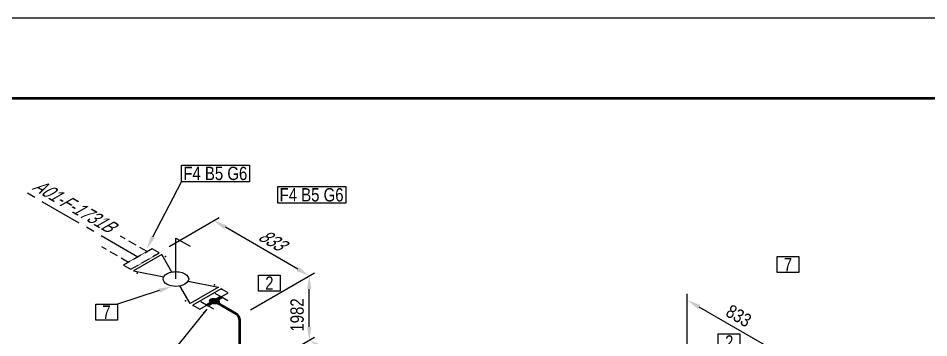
# Model space of a CAD drawing. Header units: millimetres. Extents: x 0 to 594, y 0 to 420.
# Drawn here: x 89.1 to 259.4, y 360.3 to 420 of the extents above; entities that cross this region are included whole.
import ezdxf
from ezdxf import colors
from ezdxf.entities.mleader import LeaderData, LeaderLine
from ezdxf.enums import TextEntityAlignment as Align
from ezdxf.math import Vec2, Vec3

# ---------------------------------------------------------------- set-up
doc = ezdxf.new("R2010")
doc.units = ezdxf.units.MM
doc.header["$LTSCALE"] = 0.25
doc.linetypes.add('CENTER', pattern=[50.8, 31.75, -6.35, 6.35, -6.35])
doc.linetypes.add('DASHED2', pattern=[9.525, 6.35, -3.175])
for name, color, linetype in [('기기', 6, 'Continuous'), ('밸브', 4, 'Continuous'), ('연속', 7, 'DASHED2'), ('열 추적 선', 7, 'CENTER'), ('용접', 1, 'Continuous'), ('주석', 7, 'Continuous'), ('치수', 1, 'Continuous')]:
    doc.layers.add(name, color=color, linetype=linetype)
doc.layers.add('파이프 작은 보어', color=30, linetype='Continuous', lineweight=50)
doc.styles.add('AdskIsoAnnotation', font='arial.ttf', dxfattribs={"width": 0.8, "height": 1})
doc.styles.add('AdskIsoMetric', font='arial.ttf', dxfattribs={"width": 0.8, "height": 2.5})
doc.styles.add('AdskIsoMetric-30', font='arial.ttf', dxfattribs={"width": 0.8, "height": 2.5})
doc.styles.add('AdskIsoMetric30', font='arial.ttf', dxfattribs={"width": 0.8, "oblique": 30, "height": 2.5})
doc.styles.get("Standard").update_dxf_attribs({"font": 'arial.ttf'})
doc.dimstyles.new('AdskIsoMetric', dxfattribs={"dimtxt": 2.5, "dimasz": 2.5, "dimexe": 1, "dimexo": 2, "dimgap": 0.8, "dimtad": 1, "dimdec": 0, "dimrnd": 1, "dimzin": 0, "dimdsep": 46, "dimtxsty": 'AdskIsoMetric', "dimcen": 0, "dimclrt": 7, "dimadec": 0, "dimazin": 0, "dimtfac": 1, "dimtdec": 0, "dimtmove": 1, "dimatfit": 3, "dimfxl": 0, "dimfrac": 2, "dimtolj": 1, "dimtzin": 0, "dimarcsym": 0})

# ---------------------------------------------------------------- blocks, each defined once
blk = doc.blocks.new('플랜지-2-IsoLeft')
at = {"color": 0, "linetype": 'ByBlock', "lineweight": -2}
blk.add_wipeout([(0.221, 0.077), (0.133, 0.128), (-0.221, -0.077), (-0.133, -0.128)], dxfattribs=at)
at = {"color": 0, "linetype": 'ByBlock', "lineweight": -2, "extrusion": (0, -0.816497, -0.57735)}
for p, q in [((0.133, 0.128), (-0.221, -0.077)), ((0.221, 0.077), (0.133, 0.128)), ((-0.133, -0.128), (0.221, 0.077)), ((-0.221, -0.077), (-0.133, -0.128))]:
    blk.add_line(p, q, dxfattribs=at)
at = {"color": 0, "linetype": 'ByBlock', "lineweight": -2}
blk.add_wipeout([(0.221, 0.077), (0.133, 0.128), (-0.221, -0.077), (-0.133, -0.128)], dxfattribs=at)
at = {"color": 0, "linetype": 'ByBlock', "lineweight": -2, "extrusion": (0, -0.816497, -0.57735)}
for p, q in [((0.133, 0.128), (-0.221, -0.077)), ((0.221, 0.077), (0.133, 0.128)), ((-0.133, -0.128), (0.221, 0.077)), ((-0.221, -0.077), (-0.133, -0.128))]:
    blk.add_line(p, q, dxfattribs=at)
blk = doc.blocks.new('개스킷-2-IsoLeft')
at = {"color": 0, "linetype": 'ByBlock', "lineweight": -2, "extrusion": (0, 0, -1)}
for p in [(0.133, 0.128), (0.221, 0.077), (-0.23, -0.071), (-0.133, -0.128)]:
    blk.add_point(p, dxfattribs=at)
blk = doc.blocks.new('볼 밸브-2-IsoLeft')
at = {"color": 0, "linetype": 'ByBlock', "lineweight": -2, "extrusion": (0, -0.816497, -0.57735)}
for p, q in [((-0.177, 0.306), (-0.53, 0.102)), ((-0.05, 0.087), (-0.177, 0.306)), ((-0.53, 0.102), (-0.151, 0.029)), ((0.177, -0.306), (0.05, -0.087)), ((0.113, -0.065), (0.113, -0.065)), ((0.151, -0.029), (0.53, -0.102)), ((0.53, -0.102), (0.177, -0.306))]:
    blk.add_line(p, q, dxfattribs=at)
at = {"linetype": 'ByBlock', "extrusion": (0, 0, -1)}
for start_param, end_param in [(3.926991, 7.068583), (0.785398, 3.926991)]:
    blk.add_ellipse((0, 0), major_axis=(-0.159, 0), ratio=0.57735, start_param=start_param, end_param=end_param, dxfattribs=at)
blk = doc.blocks.new('Operator_Lever-1-IsoRight')
at = {"color": 0, "linetype": 'ByBlock', "lineweight": -2, "extrusion": (0.707107, 0.408248, -0.57735)}
for p, q in [((0, 0), (0, 0.51)), ((0, 0.51), (0.177, 0.408))]:
    blk.add_line(p, q, dxfattribs=at)
blk = doc.blocks.new('*D63')
at = {"layer": 'Defpoints', "color": 0}
for p in [(231.93, 357.09), (214.21, 352.32), (231.93, 342.09)]:
    blk.add_point(p, dxfattribs=at)
at = {"layer": '치수', "color": 0, "lineweight": -2}
for p, q in [((214.21, 354.63), (214.21, 368.48)), ((216.37, 366.07), (229.77, 358.34)), ((231.93, 344.4), (231.93, 358.24))]:
    blk.add_line(p, q, dxfattribs=at)
at = {"layer": '치수', "color": 0}
for points in [[(216.58, 366.43), (216.16, 365.71), (214.21, 367.32)], [(229.98, 358.7), (229.56, 357.98), (231.93, 357.09)]]:
    blk.add_solid(points, dxfattribs=at)
at = {"layer": '치수', "color": 7, "insert": (223.83, 364.38), "char_height": 2.5, "attachment_point": 5, "rotation": 330, "style": 'AdskIsoMetric-30'}
blk.add_mtext('\\A1;833', dxfattribs=at)
blk = doc.blocks.new('*D70')
at = {"layer": 'Defpoints', "color": 0}
for p in [(125.66, 382.18), (115.33, 376.21), (130.53, 364.37)]:
    blk.add_point(p, dxfattribs=at)
at = {"layer": '치수', "color": 0, "lineweight": -2}
for p, q in [((117.33, 377.36), (126.66, 382.75)), ((141.36, 373.12), (127.83, 380.93)), ((132.53, 365.52), (144.52, 372.44))]:
    blk.add_line(p, q, dxfattribs=at)
at = {"layer": '치수', "color": 0}
for points in [[(128.04, 381.29), (127.62, 380.56), (125.66, 382.18)], [(141.56, 373.48), (141.15, 372.75), (143.52, 371.87)]]:
    blk.add_solid(points, dxfattribs=at)
at = {"layer": '치수', "color": 7, "insert": (136.37, 378.61), "char_height": 2.5, "attachment_point": 5, "rotation": 330, "style": 'AdskIsoMetric30'}
blk.add_mtext('\\A1;833', dxfattribs=at)
blk = doc.blocks.new('*D71')
at = {"layer": 'Defpoints', "color": 0}
for p in [(143.52, 371.87), (130.53, 364.37), (130.53, 352.32)]:
    blk.add_point(p, dxfattribs=at)
at = {"layer": '치수', "color": 0, "lineweight": -2}
for p, q in [((132.53, 365.52), (144.52, 372.44)), ((143.52, 362.32), (143.52, 369.37)), ((132.53, 353.48), (144.52, 360.4))]:
    blk.add_line(p, q, dxfattribs=at)
at = {"layer": '치수', "color": 0}
for points in [[(143.1, 369.37), (143.94, 369.37), (143.52, 371.87)], [(143.1, 362.32), (143.94, 362.32), (143.52, 359.82)]]:
    blk.add_solid(points, dxfattribs=at)
at = {"layer": '치수', "color": 7, "insert": (141.25, 364.54), "char_height": 2.5, "attachment_point": 5, "rotation": 90, "style": 'AdskIsoMetric-30'}
blk.add_mtext('\\A1;1982', dxfattribs=at)
blk = doc.blocks.new('*D72')
at = {"layer": 'Defpoints', "color": 0}
for p in [(143.52, 359.82), (130.53, 352.32), (151.45, 340.25)]:
    blk.add_point(p, dxfattribs=at)
at = {"layer": '치수', "color": 0, "lineweight": -2}
for p, q in [((132.53, 353.48), (144.52, 360.4)), ((162.28, 349), (145.69, 358.57)), ((153.45, 341.4), (165.44, 348.32))]:
    blk.add_line(p, q, dxfattribs=at)
at = {"layer": '치수', "color": 0}
for points in [[(145.89, 358.93), (145.48, 358.21), (143.52, 359.82)], [(162.48, 349.36), (162.07, 348.64), (164.44, 347.75)]]:
    blk.add_solid(points, dxfattribs=at)
at = {"layer": '치수', "color": 7, "insert": (156.23, 355.08), "char_height": 2.5, "attachment_point": 5, "rotation": 330, "style": 'AdskIsoMetric30'}
blk.add_mtext('\\A1;424', dxfattribs=at)
blk = doc.blocks.new('엘보우-5-Iso2DSkew0')
at = {"color": 0, "linetype": 'ByBlock', "lineweight": -2, "extrusion": (-0.707107, -0.408248, 0.57735)}
for p, q in [((-0.69, 0.4), (-5.3, 3.06)), ((0, -6.12), (0, -0.8))]:
    blk.add_line(p, q, dxfattribs=at)
at = {"linetype": 'ByBlock'}
blk.add_ellipse((-0.69, -0.4), major_axis=(-0.489, 0.846), ratio=0.57735, start_param=-2.356194, end_param=-0.785398, dxfattribs=at)
blk = doc.blocks.new('SocketWeld-2-IsoLeft')
blk.add_hatch(color=256).paths.add_polyline_path([(0.04, 0.017), (0.041, 0.017), (0.041, 0.017), (0.041, 0.016), (0.041, 0.016), (0.041, 0.016), (0.041, 0.016), (0.041, 0.016), (0.042, 0.016), (0.042, 0.015), (0.042, 0.015), (0.042, 0.015), (0.042, 0.015), (0.042, 0.015), (0.042, 0.015), (0.043, 0.015), (0.043, 0.014), (0.043, 0.014), (0.043, 0.014), (0.043, 0.014), (0.043, 0.014), (0.043, 0.014), (0.044, 0.013), (0.044, 0.013), (0.044, 0.013), (0.044, 0.013), (0.044, 0.013), (0.044, 0.013), (0.045, 0.012), (0.045, 0.012), (0.045, 0.012), (0.045, 0.012), (0.045, 0.012), (0.045, 0.012), (0.045, 0.011), (0.046, 0.011), (0.046, 0.011), (0.046, 0.011), (0.046, 0.011), (0.046, 0.011), (0.046, 0.01), (0.046, 0.01), (0.047, 0.01), (0.047, 0.01), (0.047, 0.01), (0.047, 0.01), (0.047, 0.009), (0.047, 0.009), (0.047, 0.009), (0.048, 0.009), (0.048, 0.009), (0.048, 0.009), (0.048, 0.009), (0.048, 0.008), (0.048, 0.008), (0.048, 0.008), (0.048, 0.008), (0.048, 0.008), (0.048, 0.007), (0.048, 0.007), (0.048, 0.007), (0.048, 0.007), (0.048, 0.007), (0.048, 0.007), (0.048, 0.006), (0.048, 0.006), (0.048, 0.006), (0.048, 0.006), (0.048, 0.006), (0.049, 0.005), (0.049, 0.005), (0.049, 0.005), (0.049, 0.005), (0.049, 0.005), (0.049, 0.005), (0.049, 0.004), (0.049, 0.004), (0.049, 0.004), (0.049, 0.004), (0.049, 0.004), (0.049, 0.003), (0.049, 0.003), (0.049, 0.003), (0.049, 0.003), (0.049, 0.003), (0.049, 0.003), (0.049, 0.002), (0.049, 0.002), (0.049, 0.002), (0.05, 0.002), (0.05, 0.002), (0.05, 0.001), (0.05, 0.001), (0.05, 0.001), (0.05, 0.001), (0.05, 0.001), (0.05, 0.001), (0.05, 0), (0.05, 0), (0.05, 0), (0.05, 0), (0.05, 0), (0.05, 0), (0.05, -0.001), (0.05, -0.001), (0.05, -0.001), (0.05, -0.001), (0.05, -0.001), (0.05, -0.001), (0.05, -0.002), (0.05, -0.002), (0.049, -0.002), (0.049, -0.002), (0.049, -0.002), (0.049, -0.003), (0.049, -0.003), (0.049, -0.003), (0.049, -0.003), (0.049, -0.003), (0.049, -0.003), (0.049, -0.004), (0.049, -0.004), (0.049, -0.004), (0.049, -0.004), (0.049, -0.004), (0.049, -0.005), (0.049, -0.005), (0.049, -0.005), (0.049, -0.005), (0.049, -0.005), (0.049, -0.005), (0.048, -0.006), (0.048, -0.006), (0.048, -0.006), (0.048, -0.006), (0.048, -0.006), (0.048, -0.007), (0.048, -0.007), (0.048, -0.007), (0.048, -0.007), (0.048, -0.007), (0.048, -0.007), (0.048, -0.008), (0.048, -0.008), (0.048, -0.008), (0.048, -0.008), (0.048, -0.008), (0.048, -0.009), (0.048, -0.009), (0.048, -0.009), (0.048, -0.009), (0.047, -0.009), (0.047, -0.009), (0.047, -0.009), (0.047, -0.01), (0.047, -0.01), (0.047, -0.01), (0.047, -0.01), (0.046, -0.01), (0.046, -0.01), (0.046, -0.011), (0.046, -0.011), (0.046, -0.011), (0.046, -0.011), (0.046, -0.011), (0.045, -0.011), (0.045, -0.012), (0.045, -0.012), (0.045, -0.012), (0.045, -0.012), (0.045, -0.012), (0.045, -0.012), (0.044, -0.013), (0.044, -0.013), (0.044, -0.013), (0.044, -0.013), (0.044, -0.013), (0.044, -0.013), (0.043, -0.014), (0.043, -0.014), (0.043, -0.014), (0.043, -0.014), (0.043, -0.014), (0.043, -0.014), (0.043, -0.015), (0.042, -0.015), (0.042, -0.015), (0.042, -0.015), (0.042, -0.015), (0.042, -0.015), (0.042, -0.015), (0.042, -0.016), (0.041, -0.016), (0.041, -0.016), (0.041, -0.016), (0.041, -0.016), (0.041, -0.016), (0.041, -0.017), (0.041, -0.017), (0.04, -0.017), (0.04, -0.017), (0.04, -0.017), (0.04, -0.017), (0.04, -0.017), (0.04, -0.017), (0.039, -0.018), (0.039, -0.018), (0.039, -0.018), (0.039, -0.018), (0.038, -0.018), (0.038, -0.018), (0.038, -0.018), (0.038, -0.019), (0.038, -0.019), (0.037, -0.019), (0.037, -0.019), (0.037, -0.019), (0.037, -0.019), (0.036, -0.019), (0.036, -0.019), (0.036, -0.02), (0.036, -0.02), (0.035, -0.02), (0.035, -0.02), (0.035, -0.02), (0.035, -0.02), (0.035, -0.02), (0.034, -0.02), (0.034, -0.021), (0.034, -0.021), (0.034, -0.021), (0.033, -0.021), (0.033, -0.021), (0.033, -0.021), (0.033, -0.021), (0.033, -0.022), (0.032, -0.022), (0.032, -0.022), (0.032, -0.022), (0.032, -0.022), (0.031, -0.022), (0.031, -0.022), (0.031, -0.022), (0.031, -0.023), (0.031, -0.023), (0.03, -0.023), (0.03, -0.023), (0.03, -0.023), (0.03, -0.023), (0.029, -0.023), (0.029, -0.023), (0.029, -0.023), (0.029, -0.024), (0.029, -0.024), (0.028, -0.024), (0.028, -0.024), (0.028, -0.024), (0.027, -0.024), (0.027, -0.024), (0.027, -0.024), (0.027, -0.024), (0.026, -0.024), (0.026, -0.024), (0.026, -0.024), (0.025, -0.025), (0.025, -0.025), (0.025, -0.025), (0.025, -0.025), (0.024, -0.025), (0.024, -0.025), (0.024, -0.025), (0.023, -0.025), (0.023, -0.025), (0.023, -0.025), (0.023, -0.025), (0.022, -0.025), (0.022, -0.026), (0.022, -0.026), (0.021, -0.026), (0.021, -0.026), (0.021, -0.026), (0.021, -0.026), (0.02, -0.026), (0.02, -0.026), (0.02, -0.026), (0.019, -0.026), (0.019, -0.026), (0.019, -0.026), (0.019, -0.027), (0.018, -0.027), (0.018, -0.027), (0.018, -0.027), (0.017, -0.027), (0.017, -0.027), (0.017, -0.027), (0.017, -0.027), (0.016, -0.027), (0.016, -0.027), (0.016, -0.027), (0.015, -0.027), (0.015, -0.027), (0.015, -0.027), (0.015, -0.028), (0.015, -0.028), (0.014, -0.028), (0.014, -0.028), (0.014, -0.028), (0.013, -0.028), (0.013, -0.028), (0.013, -0.028), (0.012, -0.028), (0.012, -0.028), (0.012, -0.028), (0.011, -0.028), (0.011, -0.028), (0.011, -0.028), (0.01, -0.028), (0.01, -0.028), (0.01, -0.028), (0.009, -0.028), (0.009, -0.028), (0.009, -0.028), (0.009, -0.028), (0.008, -0.028), (0.008, -0.028), (0.008, -0.028), (0.007, -0.028), (0.007, -0.028), (0.007, -0.028), (0.006, -0.028), (0.006, -0.028), (0.006, -0.028), (0.005, -0.028), (0.005, -0.028), (0.005, -0.028), (0.004, -0.028), (0.004, -0.028), (0.004, -0.029), (0.003, -0.029), (0.003, -0.029), (0.003, -0.029), (0.003, -0.029), (0.002, -0.029), (0.002, -0.029), (0.002, -0.029), (0.001, -0.029), (0.001, -0.029), (0.001, -0.029), (0, -0.029), (0, -0.029), (0, -0.029), (0, -0.029), (-0.001, -0.029), (-0.001, -0.029), (-0.001, -0.029), (-0.002, -0.029), (-0.002, -0.029), (-0.002, -0.029), (-0.003, -0.029), (-0.003, -0.029), (-0.003, -0.029), (-0.003, -0.029), (-0.004, -0.029), (-0.004, -0.028), (-0.004, -0.028), (-0.005, -0.028), (-0.005, -0.028), (-0.005, -0.028), (-0.006, -0.028), (-0.006, -0.028), (-0.006, -0.028), (-0.007, -0.028), (-0.007, -0.028), (-0.007, -0.028), (-0.008, -0.028), (-0.008, -0.028), (-0.008, -0.028), (-0.009, -0.028), (-0.009, -0.028), (-0.009, -0.028), (-0.009, -0.028), (-0.01, -0.028), (-0.01, -0.028), (-0.01, -0.028), (-0.011, -0.028), (-0.011, -0.028), (-0.011, -0.028), (-0.012, -0.028), (-0.012, -0.028), (-0.012, -0.028), (-0.013, -0.028), (-0.013, -0.028), (-0.013, -0.028), (-0.014, -0.028), (-0.014, -0.028), (-0.014, -0.028), (-0.015, -0.028), (-0.015, -0.028), (-0.015, -0.027), (-0.015, -0.027), (-0.015, -0.027), (-0.016, -0.027), (-0.016, -0.027), (-0.016, -0.027), (-0.017, -0.027), (-0.017, -0.027), (-0.017, -0.027), (-0.017, -0.027), (-0.018, -0.027), (-0.018, -0.027), (-0.018, -0.027), (-0.019, -0.027), (-0.019, -0.026), (-0.019, -0.026), (-0.019, -0.026), (-0.02, -0.026), (-0.02, -0.026), (-0.02, -0.026), (-0.021, -0.026), (-0.021, -0.026), (-0.021, -0.026), (-0.021, -0.026), (-0.022, -0.026), (-0.022, -0.026), (-0.022, -0.025), (-0.023, -0.025), (-0.023, -0.025), (-0.023, -0.025), (-0.023, -0.025), (-0.024, -0.025), (-0.024, -0.025), (-0.024, -0.025), (-0.025, -0.025), (-0.025, -0.025), (-0.025, -0.025), (-0.025, -0.025), (-0.026, -0.024), (-0.026, -0.024), (-0.026, -0.024), (-0.027, -0.024), (-0.027, -0.024), (-0.027, -0.024), (-0.027, -0.024), (-0.028, -0.024), (-0.028, -0.024), (-0.028, -0.024), (-0.029, -0.024), (-0.029, -0.024), (-0.029, -0.023), (-0.029, -0.023), (-0.029, -0.023), (-0.03, -0.023), (-0.03, -0.023), (-0.03, -0.023), (-0.03, -0.023), (-0.031, -0.023), (-0.031, -0.023), (-0.031, -0.022), (-0.031, -0.022), (-0.031, -0.022), (-0.032, -0.022), (-0.032, -0.022), (-0.032, -0.022), (-0.032, -0.022), (-0.033, -0.022), (-0.033, -0.021), (-0.033, -0.021), (-0.033, -0.021), (-0.033, -0.021), (-0.034, -0.021), (-0.034, -0.021), (-0.034, -0.021), (-0.034, -0.02), (-0.035, -0.02), (-0.035, -0.02), (-0.035, -0.02), (-0.035, -0.02), (-0.035, -0.02), (-0.036, -0.02), (-0.036, -0.02), (-0.036, -0.019), (-0.036, -0.019), (-0.037, -0.019), (-0.037, -0.019), (-0.037, -0.019), (-0.037, -0.019), (-0.038, -0.019), (-0.038, -0.019), (-0.038, -0.018), (-0.038, -0.018), (-0.038, -0.018), (-0.039, -0.018), (-0.039, -0.018), (-0.039, -0.018), (-0.039, -0.018), (-0.04, -0.017), (-0.04, -0.017), (-0.04, -0.017), (-0.04, -0.017), (-0.04, -0.017), (-0.04, -0.017), (-0.041, -0.017), (-0.041, -0.017), (-0.041, -0.016), (-0.041, -0.016), (-0.041, -0.016), (-0.041, -0.016), (-0.041, -0.016), (-0.042, -0.016), (-0.042, -0.015), (-0.042, -0.015), (-0.042, -0.015), (-0.042, -0.015), (-0.042, -0.015), (-0.042, -0.015), (-0.043, -0.015), (-0.043, -0.014), (-0.043, -0.014), (-0.043, -0.014), (-0.043, -0.014), (-0.043, -0.014), (-0.043, -0.014), (-0.044, -0.013), (-0.044, -0.013), (-0.044, -0.013), (-0.044, -0.013), (-0.044, -0.013), (-0.044, -0.013), (-0.045, -0.012), (-0.045, -0.012), (-0.045, -0.012), (-0.045, -0.012), (-0.045, -0.012), (-0.045, -0.012), (-0.045, -0.011), (-0.046, -0.011), (-0.046, -0.011), (-0.046, -0.011), (-0.046, -0.011), (-0.046, -0.011), (-0.046, -0.01), (-0.046, -0.01), (-0.047, -0.01), (-0.047, -0.01), (-0.047, -0.01), (-0.047, -0.01), (-0.047, -0.009), (-0.047, -0.009), (-0.047, -0.009), (-0.048, -0.009), (-0.048, -0.009), (-0.048, -0.009), (-0.048, -0.009), (-0.048, -0.008), (-0.048, -0.008), (-0.048, -0.008), (-0.048, -0.008), (-0.048, -0.008), (-0.048, -0.007), (-0.048, -0.007), (-0.048, -0.007), (-0.048, -0.007), (-0.048, -0.007), (-0.048, -0.007), (-0.048, -0.006), (-0.048, -0.006), (-0.048, -0.006), (-0.048, -0.006), (-0.048, -0.006), (-0.049, -0.005), (-0.049, -0.005), (-0.049, -0.005), (-0.049, -0.005), (-0.049, -0.005), (-0.049, -0.005), (-0.049, -0.004), (-0.049, -0.004), (-0.049, -0.004), (-0.049, -0.004), (-0.049, -0.004), (-0.049, -0.003), (-0.049, -0.003), (-0.049, -0.003), (-0.049, -0.003), (-0.049, -0.003), (-0.049, -0.003), (-0.049, -0.002), (-0.049, -0.002), (-0.049, -0.002), (-0.05, -0.002), (-0.05, -0.002), (-0.05, -0.001), (-0.05, -0.001), (-0.05, -0.001), (-0.05, -0.001), (-0.05, -0.001), (-0.05, -0.001), (-0.05, 0), (-0.05, 0), (-0.05, 0), (-0.05, 0), (-0.05, 0), (-0.05, 0), (-0.05, 0.001), (-0.05, 0.001), (-0.05, 0.001), (-0.05, 0.001), (-0.05, 0.001), (-0.05, 0.001), (-0.05, 0.002), (-0.05, 0.002), (-0.049, 0.002), (-0.049, 0.002), (-0.049, 0.002), (-0.049, 0.003), (-0.049, 0.003), (-0.049, 0.003), (-0.049, 0.003), (-0.049, 0.003), (-0.049, 0.003), (-0.049, 0.004), (-0.049, 0.004), (-0.049, 0.004), (-0.049, 0.004), (-0.049, 0.004), (-0.049, 0.005), (-0.049, 0.005), (-0.049, 0.005), (-0.049, 0.005), (-0.049, 0.005), (-0.049, 0.005), (-0.048, 0.006), (-0.048, 0.006), (-0.048, 0.006), (-0.048, 0.006), (-0.048, 0.006), (-0.048, 0.007), (-0.048, 0.007), (-0.048, 0.007), (-0.048, 0.007), (-0.048, 0.007), (-0.048, 0.007), (-0.048, 0.008), (-0.048, 0.008), (-0.048, 0.008), (-0.048, 0.008), (-0.048, 0.008), (-0.048, 0.009), (-0.048, 0.009), (-0.048, 0.009), (-0.048, 0.009), (-0.047, 0.009), (-0.047, 0.009), (-0.047, 0.009), (-0.047, 0.01), (-0.047, 0.01), (-0.047, 0.01), (-0.047, 0.01), (-0.046, 0.01), (-0.046, 0.01), (-0.046, 0.011), (-0.046, 0.011), (-0.046, 0.011), (-0.046, 0.011), (-0.046, 0.011), (-0.045, 0.011), (-0.045, 0.012), (-0.045, 0.012), (-0.045, 0.012), (-0.045, 0.012), (-0.045, 0.012), (-0.045, 0.012), (-0.044, 0.013), (-0.044, 0.013), (-0.044, 0.013), (-0.044, 0.013), (-0.044, 0.013), (-0.044, 0.013), (-0.043, 0.014), (-0.043, 0.014), (-0.043, 0.014), (-0.043, 0.014), (-0.043, 0.014), (-0.043, 0.014), (-0.043, 0.015), (-0.042, 0.015), (-0.042, 0.015), (-0.042, 0.015), (-0.042, 0.015), (-0.042, 0.015), (-0.042, 0.015), (-0.042, 0.016), (-0.041, 0.016), (-0.041, 0.016), (-0.041, 0.016), (-0.041, 0.016), (-0.041, 0.016), (-0.041, 0.017), (-0.041, 0.017), (-0.04, 0.017), (-0.04, 0.017), (-0.04, 0.017), (-0.04, 0.017), (-0.04, 0.017), (-0.04, 0.017), (-0.039, 0.018), (-0.039, 0.018), (-0.039, 0.018), (-0.039, 0.018), (-0.038, 0.018), (-0.038, 0.018), (-0.038, 0.018), (-0.038, 0.019), (-0.038, 0.019), (-0.037, 0.019), (-0.037, 0.019), (-0.037, 0.019), (-0.037, 0.019), (-0.036, 0.019), (-0.036, 0.019), (-0.036, 0.02), (-0.036, 0.02), (-0.035, 0.02), (-0.035, 0.02), (-0.035, 0.02), (-0.035, 0.02), (-0.035, 0.02), (-0.034, 0.02), (-0.034, 0.021), (-0.034, 0.021), (-0.034, 0.021), (-0.033, 0.021), (-0.033, 0.021), (-0.033, 0.021), (-0.033, 0.021), (-0.033, 0.022), (-0.032, 0.022), (-0.032, 0.022), (-0.032, 0.022), (-0.032, 0.022), (-0.031, 0.022), (-0.031, 0.022), (-0.031, 0.022), (-0.031, 0.023), (-0.031, 0.023), (-0.03, 0.023), (-0.03, 0.023), (-0.03, 0.023), (-0.03, 0.023), (-0.029, 0.023), (-0.029, 0.023), (-0.029, 0.023), (-0.029, 0.024), (-0.029, 0.024), (-0.028, 0.024), (-0.028, 0.024), (-0.028, 0.024), (-0.027, 0.024), (-0.027, 0.024), (-0.027, 0.024), (-0.027, 0.024), (-0.026, 0.024), (-0.026, 0.024), (-0.026, 0.024), (-0.025, 0.025), (-0.025, 0.025), (-0.025, 0.025), (-0.025, 0.025), (-0.024, 0.025), (-0.024, 0.025), (-0.024, 0.025), (-0.023, 0.025), (-0.023, 0.025), (-0.023, 0.025), (-0.023, 0.025), (-0.022, 0.025), (-0.022, 0.026), (-0.022, 0.026), (-0.021, 0.026), (-0.021, 0.026), (-0.021, 0.026), (-0.021, 0.026), (-0.02, 0.026), (-0.02, 0.026), (-0.02, 0.026), (-0.019, 0.026), (-0.019, 0.026), (-0.019, 0.026), (-0.019, 0.027), (-0.018, 0.027), (-0.018, 0.027), (-0.018, 0.027), (-0.017, 0.027), (-0.017, 0.027), (-0.017, 0.027), (-0.017, 0.027), (-0.016, 0.027), (-0.016, 0.027), (-0.016, 0.027), (-0.015, 0.027), (-0.015, 0.027), (-0.015, 0.027), (-0.015, 0.028), (-0.015, 0.028), (-0.014, 0.028), (-0.014, 0.028), (-0.014, 0.028), (-0.013, 0.028), (-0.013, 0.028), (-0.013, 0.028), (-0.012, 0.028), (-0.012, 0.028), (-0.012, 0.028), (-0.011, 0.028), (-0.011, 0.028), (-0.011, 0.028), (-0.01, 0.028), (-0.01, 0.028), (-0.01, 0.028), (-0.009, 0.028), (-0.009, 0.028), (-0.009, 0.028), (-0.009, 0.028), (-0.008, 0.028), (-0.008, 0.028), (-0.008, 0.028), (-0.007, 0.028), (-0.007, 0.028), (-0.007, 0.028), (-0.006, 0.028), (-0.006, 0.028), (-0.006, 0.028), (-0.005, 0.028), (-0.005, 0.028), (-0.005, 0.028), (-0.004, 0.028), (-0.004, 0.028), (-0.004, 0.029), (-0.003, 0.029), (-0.003, 0.029), (-0.003, 0.029), (-0.003, 0.029), (-0.002, 0.029), (-0.002, 0.029), (-0.002, 0.029), (-0.001, 0.029), (-0.001, 0.029), (-0.001, 0.029), (0, 0.029), (0, 0.029), (0, 0.029), (0, 0.029), (0.001, 0.029), (0.001, 0.029), (0.001, 0.029), (0.002, 0.029), (0.002, 0.029), (0.002, 0.029), (0.003, 0.029), (0.003, 0.029), (0.003, 0.029), (0.003, 0.029), (0.004, 0.029), (0.004, 0.028), (0.004, 0.028), (0.005, 0.028), (0.005, 0.028), (0.005, 0.028), (0.006, 0.028), (0.006, 0.028), (0.006, 0.028), (0.007, 0.028), (0.007, 0.028), (0.007, 0.028), (0.008, 0.028), (0.008, 0.028), (0.008, 0.028), (0.009, 0.028), (0.009, 0.028), (0.009, 0.028), (0.009, 0.028), (0.01, 0.028), (0.01, 0.028), (0.01, 0.028), (0.011, 0.028), (0.011, 0.028), (0.011, 0.028), (0.012, 0.028), (0.012, 0.028), (0.012, 0.028), (0.013, 0.028), (0.013, 0.028), (0.013, 0.028), (0.014, 0.028), (0.014, 0.028), (0.014, 0.028), (0.015, 0.028), (0.015, 0.028), (0.015, 0.027), (0.015, 0.027), (0.015, 0.027), (0.016, 0.027), (0.016, 0.027), (0.016, 0.027), (0.017, 0.027), (0.017, 0.027), (0.017, 0.027), (0.017, 0.027), (0.018, 0.027), (0.018, 0.027), (0.018, 0.027), (0.019, 0.027), (0.019, 0.026), (0.019, 0.026), (0.019, 0.026), (0.02, 0.026), (0.02, 0.026), (0.02, 0.026), (0.021, 0.026), (0.021, 0.026), (0.021, 0.026), (0.021, 0.026), (0.022, 0.026), (0.022, 0.026), (0.022, 0.025), (0.023, 0.025), (0.023, 0.025), (0.023, 0.025), (0.023, 0.025), (0.024, 0.025), (0.024, 0.025), (0.024, 0.025), (0.025, 0.025), (0.025, 0.025), (0.025, 0.025), (0.025, 0.025), (0.026, 0.024), (0.026, 0.024), (0.026, 0.024), (0.027, 0.024), (0.027, 0.024), (0.027, 0.024), (0.027, 0.024), (0.028, 0.024), (0.028, 0.024), (0.028, 0.024), (0.029, 0.024), (0.029, 0.024), (0.029, 0.023), (0.029, 0.023), (0.029, 0.023), (0.03, 0.023), (0.03, 0.023), (0.03, 0.023), (0.03, 0.023), (0.031, 0.023), (0.031, 0.023), (0.031, 0.022), (0.031, 0.022), (0.031, 0.022), (0.032, 0.022), (0.032, 0.022), (0.032, 0.022), (0.032, 0.022), (0.033, 0.022), (0.033, 0.021), (0.033, 0.021), (0.033, 0.021), (0.033, 0.021), (0.034, 0.021), (0.034, 0.021), (0.034, 0.021), (0.034, 0.02), (0.035, 0.02), (0.035, 0.02), (0.035, 0.02), (0.035, 0.02), (0.035, 0.02), (0.036, 0.02), (0.036, 0.02), (0.036, 0.019), (0.036, 0.019), (0.037, 0.019), (0.037, 0.019), (0.037, 0.019), (0.037, 0.019), (0.038, 0.019), (0.038, 0.019), (0.038, 0.018), (0.038, 0.018), (0.038, 0.018), (0.039, 0.018), (0.039, 0.018), (0.039, 0.018), (0.039, 0.018), (0.04, 0.017), (0.04, 0.017), (0.04, 0.017), (0.04, 0.017)], flags=0)
at = {"color": 0, "linetype": 'ByBlock', "lineweight": -2, "extrusion": (0, -0.816497, -0.57735)}
for p, q in [((-0.177, 0), (-0.088, -0.051)), ((-0.088, -0.051), (0.088, 0.051)), ((-0.05, 0), (-0.048, 0.009)), ((-0.048, -0.009), (-0.05, 0)), ((-0.048, 0.009), (-0.04, 0.017)), ((-0.04, 0.017), (-0.029, 0.023)), ((-0.029, 0.023), (-0.015, 0.027)), ((-0.015, 0.027), (0, 0.029)), ((0.088, 0.051), (0, 0.102)), ((0, 0.029), (0.015, 0.027)), ((0.015, 0.027), (0.029, 0.023)), ((0.029, 0.023), (0.04, 0.017)), ((0.04, 0.017), (0.048, 0.009)), ((0.048, 0.009), (0.05, 0)), ((-0.04, -0.017), (-0.048, -0.009)), ((-0.029, -0.023), (-0.04, -0.017)), ((-0.015, -0.027), (-0.029, -0.023)), ((0, -0.029), (-0.015, -0.027)), ((0.015, -0.027), (0, -0.029)), ((0.029, -0.023), (0.015, -0.027)), ((0.04, -0.017), (0.029, -0.023)), ((0.048, -0.009), (0.04, -0.017)), ((0.05, 0), (0.048, -0.009))]:
    blk.add_line(p, q, dxfattribs=at)
blk = doc.blocks.new('AnnoRect')
at = {"color": 0, "linetype": 'ByBlock', "lineweight": -2}
blk.add_wipeout([(-0.81, -0.6), (-0.81, 0.6), (0.81, 0.6), (0.81, -0.6)], dxfattribs=at)
blk.add_lwpolyline([(-0.81, -0.6), (-0.81, 0.6), (0.81, 0.6), (0.81, -0.6)], close=True, dxfattribs=at)
at = {"color": 0, "linetype": 'ByBlock', "lineweight": -2, "style": 'AdskIsoAnnotation', "width": 0.8}
blk.add_attdef('XX', text='', height=1, dxfattribs=at).set_placement((0, 0), align=Align.MIDDLE_CENTER)

msp = doc.modelspace()

# ---------------------------------------------------------------- block references
at = {"layer": '밸브', "xscale": 15, "yscale": 15, "zscale": 15}
for name, p, rotation in [('Operator_Lever-1-IsoRight', (118.5822, 371.2642), 5.088683934581404e-09), ('개스킷-2-IsoLeft', (113.3363, 374.2929), 1.517336789774117e-08), ('플랜지-2-IsoLeft', (125.0381, 367.5369), 180.0000000151934)]:
    msp.add_blockref(name, p, dxfattribs=dict(at, rotation=rotation))
at = {"layer": '주석'}
ref = msp.add_blockref('AnnoRect', (144, 387), dxfattribs=dict(at, xscale=7.844095940959409, yscale=2.585266030013643, zscale=2.5))
ref.add_attrib('XX_001', 'F4 B5 G6', (137.9707, 385.75), dxfattribs={"layer": '0', "color": 0, "linetype": 'ByBlock', "lineweight": -2, "height": 2.5, "style": 'AdskIsoAnnotation', "width": 0.8})
ref = msp.add_blockref('AnnoRect', (233.0238, 373.9562), dxfattribs=dict(at, xscale=2.5, yscale=2.5, zscale=2.5))
ref.add_attrib('XX_001', '7', (232.2441, 372.7062), dxfattribs={"layer": '0', "color": 0, "linetype": 'ByBlock', "lineweight": -2, "height": 2.5, "style": 'AdskIsoAnnotation', "width": 0.8})

# ---------------------------------------------------------------- texts
at = {"layer": '기기', "style": 'AdskIsoMetric30', "oblique": 30, "width": 0.8}
msp.add_text('A01-F-1731B', height=2.5, rotation=330, dxfattribs=at).set_placement((91.533, 388.0812))

# ---------------------------------------------------------------- dimensions: what is measured, and where the dimension line sits
at = {"layer": '치수'}
for base, p1, p2, angle, text, override, picture, middle in [((143.5215, 371.8655), (130.5311, 352.3236), (130.5311, 364.3655), 90, '1982', {"dimtad": 0, "dimlfac": 164.618856, "dimtxsty": 'AdskIsoMetric-30', "dimse1": 0, "dimse2": 0, "dimsd1": 0, "dimsd2": 0, "dimtmove": 1}, '*D71', (141.2543, 364.5356)), ((231.9335, 357.0893), (214.2071, 352.3236), (231.9335, 342.0893), 330, '833', {"dimtad": 0, "dimlfac": 37.476815, "dimtxsty": 'AdskIsoMetric-30', "dimse1": 0, "dimse2": 0, "dimsd1": 0, "dimsd2": 0, "dimtmove": 1}, '*D63', (223.8343, 364.3832)), ((143.5215, 359.8236), (151.4501, 340.246), (130.5311, 352.3236), 150, '424', {"dimtad": 0, "dimlfac": 17.541624, "dimtxsty": 'AdskIsoMetric30', "dimse1": 0, "dimse2": 0, "dimsd1": 0, "dimsd2": 0, "dimtmove": 1}, '*D72', (156.226, 355.0809))]:
    dim = msp.add_linear_dim(base=base, p1=p1, p2=p2, angle=angle, text=text, dimstyle='AdskIsoMetric', override=override, dxfattribs=at)
    dim.commit()
    dim.dimension.update_dxf_attribs({"geometry": picture, "text_midpoint": middle, "dimtype": 160})

# ---------------------------------------------------------------- leaders
at = {"layer": '주석'}
ml = msp.add_multileader_mtext('Standard', dxfattribs=at)
ml.set_content('')
ml.set_leader_properties()
ml.build(insert=Vec2(0, 0))
ml.multileader.update_dxf_attribs({"dogleg_length": 0, "arrow_head_size": 2.5})
ctx = ml.context
ctx.base_point, ctx.arrow_head_size, ctx.plane_origin = Vec3(107.6287, 366.5652), 2.5, Vec3(5.6289, -3.8508)
notes = []
notes.append((ctx, [(0, (1, 1, 0), (107.6287, 366.5652), (-1, 0), 0, [(0, [(117.8373, 369.8573)], 0, [])])]))
ctx.mtext, ml.multileader.dxf.content_type = None, 0
for ctx, leaders in notes:
    for number, flags, end, landing, length, lines in leaders:
        leader = LeaderData()
        leader.index, (leader.has_last_leader_line, leader.has_dogleg_vector, leader.attachment_direction) = number, flags
        leader.last_leader_point, leader.dogleg_vector, leader.dogleg_length = Vec3(end), Vec3(landing), length
        for number, points, colour, breaks in lines:
            line = LeaderLine()
            line.index, line.vertices, line.color, line.breaks = number, Vec3.list(points), colors.encode_raw_color(colour), breaks
            leader.lines.append(line)
        ctx.leaders.append(leader)

# ---------------------------------------------------------------- next in the draw order: linework, layer by layer
at = {"layer": '파이프 작은 보어'}
msp.add_lwpolyline([(125.9188, 367.0284), (125.6146, 367.204)], dxfattribs=at)

# ---------------------------------------------------------------- next in the draw order: block references
at = {"layer": '밸브', "xscale": 15, "yscale": 15, "zscale": 15}
for name, p, rotation in [('볼 밸브-2-IsoLeft', (118.5822, 371.2642), 1.517697591866503e-08), ('개스킷-2-IsoLeft', (123.828, 368.2356), 1.517965267413021e-08)]:
    msp.add_blockref(name, p, dxfattribs=dict(at, rotation=rotation))
at = {"layer": '용접', "xscale": 15, "yscale": 15, "zscale": 15}
for p, rotation in [((125.9188, 367.0284), 359.9999999970465), ((125.6146, 367.204), 179.9999999989968)]:
    msp.add_blockref('SocketWeld-2-IsoLeft', p, dxfattribs=dict(at, rotation=rotation))
at = {"layer": '주석'}
ref = msp.add_blockref('AnnoRect', (105.6049, 365.0652), dxfattribs=dict(at, xscale=2.5, yscale=2.5, zscale=2.5))
ref.add_attrib('XX_001', '7', (104.8252, 363.8152), dxfattribs={"layer": '0', "color": 0, "linetype": 'ByBlock', "lineweight": -2, "height": 2.5, "style": 'AdskIsoAnnotation', "width": 0.8})
ref = msp.add_blockref('AnnoRect', (222.0238, 359.5), dxfattribs=dict(at, xscale=2.5, yscale=2.5, zscale=2.5))
ref.add_attrib('XX_001', '2', (221.2796, 358.2449), dxfattribs={"layer": '0', "color": 0, "linetype": 'ByBlock', "lineweight": -2, "height": 2.5, "style": 'AdskIsoAnnotation', "width": 0.8})
at = {"layer": '파이프 작은 보어'}
msp.add_blockref('엘보우-5-Iso2DSkew0', (130.5311, 364.3655), dxfattribs=at)

# ---------------------------------------------------------------- next in the draw order: leaders
at = {"layer": '주석'}
ml = msp.add_multileader_mtext('Standard', dxfattribs=at)
ml.set_content('')
ml.set_leader_properties()
ml.build(insert=Vec2(0, 0))
ml.multileader.update_dxf_attribs({"dogleg_length": 0, "arrow_head_size": 0})
ctx = ml.context
ctx.base_point, ctx.arrow_head_size = Vec3(115.951, 355.183), 0
notes = []
notes.append((ctx, [(0, (1, 1, 0), (115.951, 355.183), (-1, 0), 0, [(0, [(124.3438, 365.6232)], 0, [])])]))
ctx.mtext, ml.multileader.dxf.content_type = None, 0
for ctx, leaders in notes:
    for number, flags, end, landing, length, lines in leaders:
        leader = LeaderData()
        leader.index, (leader.has_last_leader_line, leader.has_dogleg_vector, leader.attachment_direction) = number, flags
        leader.last_leader_point, leader.dogleg_vector, leader.dogleg_length = Vec3(end), Vec3(landing), length
        for number, points, colour, breaks in lines:
            line = LeaderLine()
            line.index, line.vertices, line.color, line.breaks = number, Vec3.list(points), colors.encode_raw_color(colour), breaks
            leader.lines.append(line)
        ctx.leaders.append(leader)

# ---------------------------------------------------------------- next in the draw order: wipeouts: each hides what was drawn before it
at = {"color": 0, "linetype": 'ByBlock', "lineweight": -2}
msp.add_wipeout([(115.4408, 376.1398), (114.115, 376.9052), (108.8117, 373.8434), (110.1375, 373.0779)], dxfattribs=at)

# ---------------------------------------------------------------- next in the draw order: linework, layer by layer
at = {"color": 0, "linetype": 'ByBlock', "lineweight": -2, "extrusion": (2.16317e-10, -0.816497, -0.57735)}
for p, q in [((114.115, 376.9052), (108.8117, 373.8434)), ((115.4408, 376.1398), (114.115, 376.9052)), ((110.1375, 373.0779), (115.4408, 376.1398)), ((108.8117, 373.8434), (110.1375, 373.0779))]:
    msp.add_line(p, q, dxfattribs=at)

# ---------------------------------------------------------------- next in the draw order: wipeouts: each hides what was drawn before it
at = {"color": 0, "linetype": 'ByBlock', "lineweight": -2}
msp.add_wipeout([(115.4408, 376.1398), (114.115, 376.9052), (108.8117, 373.8434), (110.1375, 373.0779)], dxfattribs=at)

# ---------------------------------------------------------------- next in the draw order: linework, layer by layer
at = {"layer": '연속'}
for p, q in [((113.1954, 376.3743), (108.2172, 379.2485)), ((109.7313, 374.3743), (104.7531, 377.2485))]:
    msp.add_line(p, q, dxfattribs=at)
at = {"layer": '연속', "extrusion": (2.16317e-10, -0.816497, -0.57735)}
for p, q in [((114.115, 376.9052), (108.8117, 373.8434)), ((115.4408, 376.1398), (114.115, 376.9052)), ((110.1375, 373.0779), (115.4408, 376.1398)), ((108.8117, 373.8434), (110.1375, 373.0779))]:
    msp.add_line(p, q, dxfattribs=at)
at = {"layer": '열 추적 선', "color": 1}
msp.add_line((111.4633, 375.3743), (90.525, 387.4631), dxfattribs=at)

# ---------------------------------------------------------------- next in the draw order: dimensions: what is measured, and where the dimension line sits
at = {"layer": '치수'}
dim = msp.add_linear_dim(base=(125.6638, 382.1757), p1=(130.5311, 364.3655), p2=(115.3251, 376.2066), angle=150, text='833', dimstyle='AdskIsoMetric', override={"dimtad": 0, "dimlfac": 37.416201, "dimtxsty": 'AdskIsoMetric30', "dimse1": 0, "dimse2": 0, "dimsd1": 0, "dimsd2": 0, "dimtmove": 1}, dxfattribs=at)
dim.commit()
dim.dimension.update_dxf_attribs({"geometry": '*D70', "text_midpoint": (136.3658, 378.6147), "dimtype": 160})

# ---------------------------------------------------------------- next in the draw order: leaders
at = {"layer": '주석'}
ml = msp.add_multileader_mtext('Standard', dxfattribs=at)
ml.set_content('')
ml.set_leader_properties()
ml.build(insert=Vec2(0, 0))
ml.multileader.update_dxf_attribs({"dogleg_length": 0, "arrow_head_size": 2.5})
ctx = ml.context
ctx.base_point, ctx.arrow_head_size = Vec3(119.6501, 389.4489), 2.5
notes = []
notes.append((ctx, [(0, (1, 1, 0), (119.6501, 389.4489), (-1, 0), 0, [(0, [(113.1222, 376.9052)], 0, [])])]))
ctx.mtext, ml.multileader.dxf.content_type = None, 0
for ctx, leaders in notes:
    for number, flags, end, landing, length, lines in leaders:
        leader = LeaderData()
        leader.index, (leader.has_last_leader_line, leader.has_dogleg_vector, leader.attachment_direction) = number, flags
        leader.last_leader_point, leader.dogleg_vector, leader.dogleg_length = Vec3(end), Vec3(landing), length
        for number, points, colour, breaks in lines:
            line = LeaderLine()
            line.index, line.vertices, line.color, line.breaks = number, Vec3.list(points), colors.encode_raw_color(colour), breaks
            leader.lines.append(line)
        ctx.leaders.append(leader)

# ---------------------------------------------------------------- next in the draw order: block references
ref = msp.add_blockref('AnnoRect', (126, 391), dxfattribs=dict(at, xscale=7.844095940959409, yscale=2.585266030013643, zscale=2.5))
ref.add_attrib('XX_001', 'F4 B5 G6', (119.9707, 389.75), dxfattribs={"layer": '0', "color": 0, "linetype": 'ByBlock', "lineweight": -2, "height": 2.5, "style": 'AdskIsoAnnotation', "width": 0.8})
ref = msp.add_blockref('AnnoRect', (136.0238, 370.5), dxfattribs=dict(at, xscale=2.5, yscale=2.5, zscale=2.5))
ref.add_attrib('XX_001', '2', (135.2796, 369.2449), dxfattribs={"layer": '0', "color": 0, "linetype": 'ByBlock', "lineweight": -2, "height": 2.5, "style": 'AdskIsoAnnotation', "width": 0.8})

# ---------------------------------------------------------------- next in the draw order: linework, layer by layer
msp.add_lwpolyline([(0, 0), (594, 0), (594, 420), (0, 420)], close=True)
at = {"const_width": 0.5}
msp.add_lwpolyline([(15, 15), (579, 15), (579, 405), (15, 405)], close=True, dxfattribs=at)

doc.saveas('drawing.dxf')
